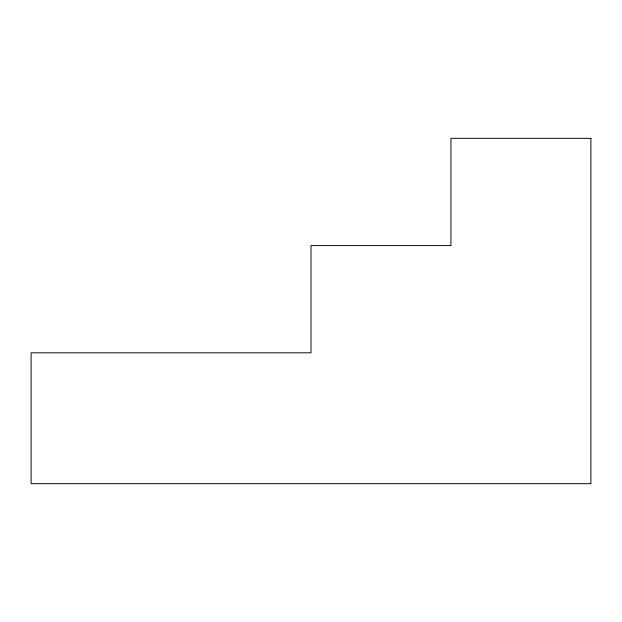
<?xml version="1.0" encoding="UTF-8"?>
<svg xmlns="http://www.w3.org/2000/svg" width="622" height="622" viewBox="0 0 622 622"><rect width="100%" height="100%" fill="white"/><g stroke="black" fill="none" stroke-linecap="round" stroke-linejoin="round"><path stroke-width="0.93" d="M590.9 138.341L450.95 138.341L450.95 245.573L311 245.573L311 352.814L31.1 352.814L31.1 483.659L590.9 483.659L590.9 138.341"/></g></svg>
